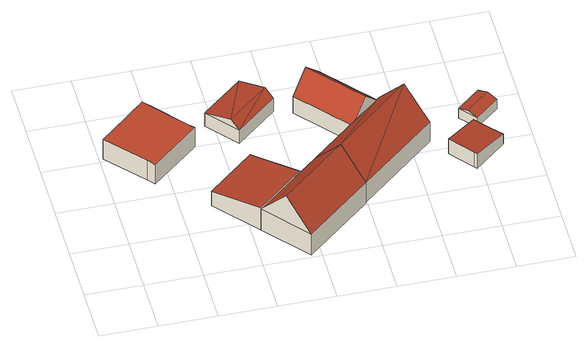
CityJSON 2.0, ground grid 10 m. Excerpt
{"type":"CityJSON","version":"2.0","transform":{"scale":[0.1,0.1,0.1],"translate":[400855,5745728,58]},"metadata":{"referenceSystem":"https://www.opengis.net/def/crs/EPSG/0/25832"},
"CityObjects":{
"building1":{"type":"Building","attributes":{"Gemeindeschluessel":"05558044","Geometrietyp2DReferenz":"3000","function":"31001_2700","roofType":"1000","measuredHeight":4.27},"geometry":[{"type":"Solid","lod":"2","boundaries":[[[[0,1,2,3]],[[4,5,1,0]],[[6,7,5,4]],[[8,9,7,6]],[[10,11,9,8]],[[12,13,11,10]],[[14,15,13,12]],[[3,2,15,14]],[[12,10,8,6,4,0,3,14]],[[1,5,7,9,11,13,15,2]]]],"semantics":{"surfaces":[{"type":"WallSurface"},{"type":"RoofSurface"},{"type":"GroundSurface"}],"values":[[0,0,0,0,0,0,0,0,1,2]]}}]},
"building2":{"type":"Building","attributes":{"Gemeindeschluessel":"05558044","Geometrietyp2DReferenz":"3000","function":"31001_2700","roofType":"2100","measuredHeight":4.93},"geometry":[{"type":"Solid","lod":"2","boundaries":[[[[16,17,18,19]],[[20,21,17,16]],[[22,23,21,20]],[[19,18,23,22]],[[20,16,19,22]],[[17,21,23,18]]]],"semantics":{"surfaces":[{"type":"WallSurface"},{"type":"RoofSurface"},{"type":"GroundSurface"}],"values":[[0,0,0,0,1,2]]}}]},
"building3":{"type":"Building","attributes":{"Gemeindeschluessel":"05558044","Geometrietyp2DReferenz":"3000","function":"31001_2700","roofType":"3100","measuredHeight":10.43},"geometry":[{"type":"Solid","lod":"2","boundaries":[[[[24,25,18,26]],[[27,28,25,24]],[[29,30,28,27]],[[26,18,30,29]],[[24,31,27]],[[29,32,26]],[[26,32,31,24]],[[27,31,32,29]],[[25,28,30,18]]]],"semantics":{"surfaces":[{"type":"WallSurface"},{"type":"RoofSurface"},{"type":"GroundSurface"}],"values":[[0,0,0,0,0,0,1,1,2]]}}]},
"building4":{"type":"Building","attributes":{"Gemeindeschluessel":"05558044","Geometrietyp2DReferenz":"3000","function":"31001_2700","roofType":"3100","measuredHeight":4.44},"geometry":[{"type":"Solid","lod":"2","boundaries":[[[[33,34,35,36]],[[37,38,34,33]],[[39,40,38,37]],[[36,35,40,39]],[[33,41,37]],[[39,42,36]],[[42,41,33]],[[33,36,42]],[[39,37,41]],[[41,42,39]],[[34,38,40,35]]]],"semantics":{"surfaces":[{"type":"WallSurface"},{"type":"RoofSurface"},{"type":"GroundSurface"}],"values":[[0,0,0,0,0,0,1,1,1,1,2]]}}]},
"building5":{"type":"Building","attributes":{"Gemeindeschluessel":"05558044","Geometrietyp2DReferenz":"3000","function":"31001_1000","roofType":"3100","measuredHeight":10.12},"address":[{"country":"Germany","locality":"Senden","thoroughfareNumber":"28","thoroughfareName":"Venne"}],"geometry":[{"type":"Solid","lod":"2","boundaries":[[[[43,44,45,24]],[[46,47,44,43]],[[27,48,47,46]],[[24,45,48,27]],[[43,49,46]],[[27,31,24]],[[31,49,43]],[[43,24,31]],[[27,46,49]],[[49,31,27]],[[44,47,48,45]]]],"semantics":{"surfaces":[{"type":"WallSurface"},{"type":"RoofSurface"},{"type":"GroundSurface"}],"values":[[0,0,0,0,0,0,1,1,1,1,2]]}}]},
"building6":{"type":"Building","attributes":{"Gemeindeschluessel":"05558044","Geometrietyp2DReferenz":"3000","function":"31001_2700","roofType":"3100","measuredHeight":7.52},"geometry":[{"type":"Solid","lod":"2","boundaries":[[[[50,51,52,53]],[[54,55,51,50]],[[56,57,55,54]],[[53,52,57,56]],[[50,58,54]],[[56,59,53]],[[53,59,58,50]],[[54,58,59,56]],[[51,55,57,52]]]],"semantics":{"surfaces":[{"type":"WallSurface"},{"type":"RoofSurface"},{"type":"GroundSurface"}],"values":[[0,0,0,0,0,0,1,1,2]]}}]},
"building7":{"type":"Building","attributes":{"Gemeindeschluessel":"05558044","Geometrietyp2DReferenz":"3000","function":"31001_2460","roofType":"2100","measuredHeight":3.16},"geometry":[{"type":"Solid","lod":"2","boundaries":[[[[60,61,62,63]],[[64,65,61,60]],[[66,67,65,64]],[[68,69,67,66]],[[70,71,69,68]],[[63,62,71,70]],[[68,66,64,60,63,70]],[[61,65,67,69,71,62]]]],"semantics":{"surfaces":[{"type":"WallSurface"},{"type":"RoofSurface"},{"type":"GroundSurface"}],"values":[[0,0,0,0,0,0,1,2]]}}]},
"building8":{"type":"Building","attributes":{"Gemeindeschluessel":"05558044","Geometrietyp2DReferenz":"3000","function":"31001_1310","roofType":"3100","measuredHeight":2.68},"geometry":[{"type":"Solid","lod":"2","boundaries":[[[[72,73,74,75]],[[76,77,73,72]],[[78,79,77,76]],[[75,74,79,78]],[[72,80,76]],[[78,81,75]],[[75,81,80,72]],[[76,80,81,78]],[[73,77,79,74]]]],"semantics":{"surfaces":[{"type":"WallSurface"},{"type":"RoofSurface"},{"type":"GroundSurface"}],"values":[[0,0,0,0,0,0,1,1,2]]}}]}
},
"vertices":[
[25,324,50],[25,324,7],[6,308,7],[6,308,50],[89,380,50],[89,380,7],[102,365,50],[102,365,7],[147,312,50],[147,312,7],[158,300,50],[158,300,7],[75,229,50],[75,229,7],[64,242,50],[64,242,7],
[150,154,43],[150,154,11],[215,79,11],[215,79,60],[232,224,43],[232,224,11],[297,149,60],[297,149,11],
[330,177,57],[330,177,11],[215,79,57],[396,99,57],[396,99,11],[281,1,57],[281,1,11],[363,138,115],[248,40,115],
[257,405,37],[257,405,8],[185,344,8],[185,344,37],[302,351,37],[302,351,8],[230,290,37],[230,290,8],[291,364,52],[219,303,52],
[464,292,57],[464,292,14],[330,177,14],[531,215,57],[531,215,14],[396,99,14],[497,254,115],
[464,292,49],[464,292,12],[386,383,12],[386,383,49],[409,245,49],[409,245,12],[331,336,49],[331,336,12],[437,268,87],[358,360,87],
[607,228,35],[607,228,12],[554,183,12],[554,183,44],[628,203,35],[628,203,12],[646,183,35],[646,183,12],[592,137,44],[592,137,12],[588,141,44],[588,141,12],
[631,296,33],[631,296,12],[590,261,12],[590,261,33],[656,267,33],[656,267,12],[615,232,33],[615,232,12],[644,282,39],[602,246,39]
]}
